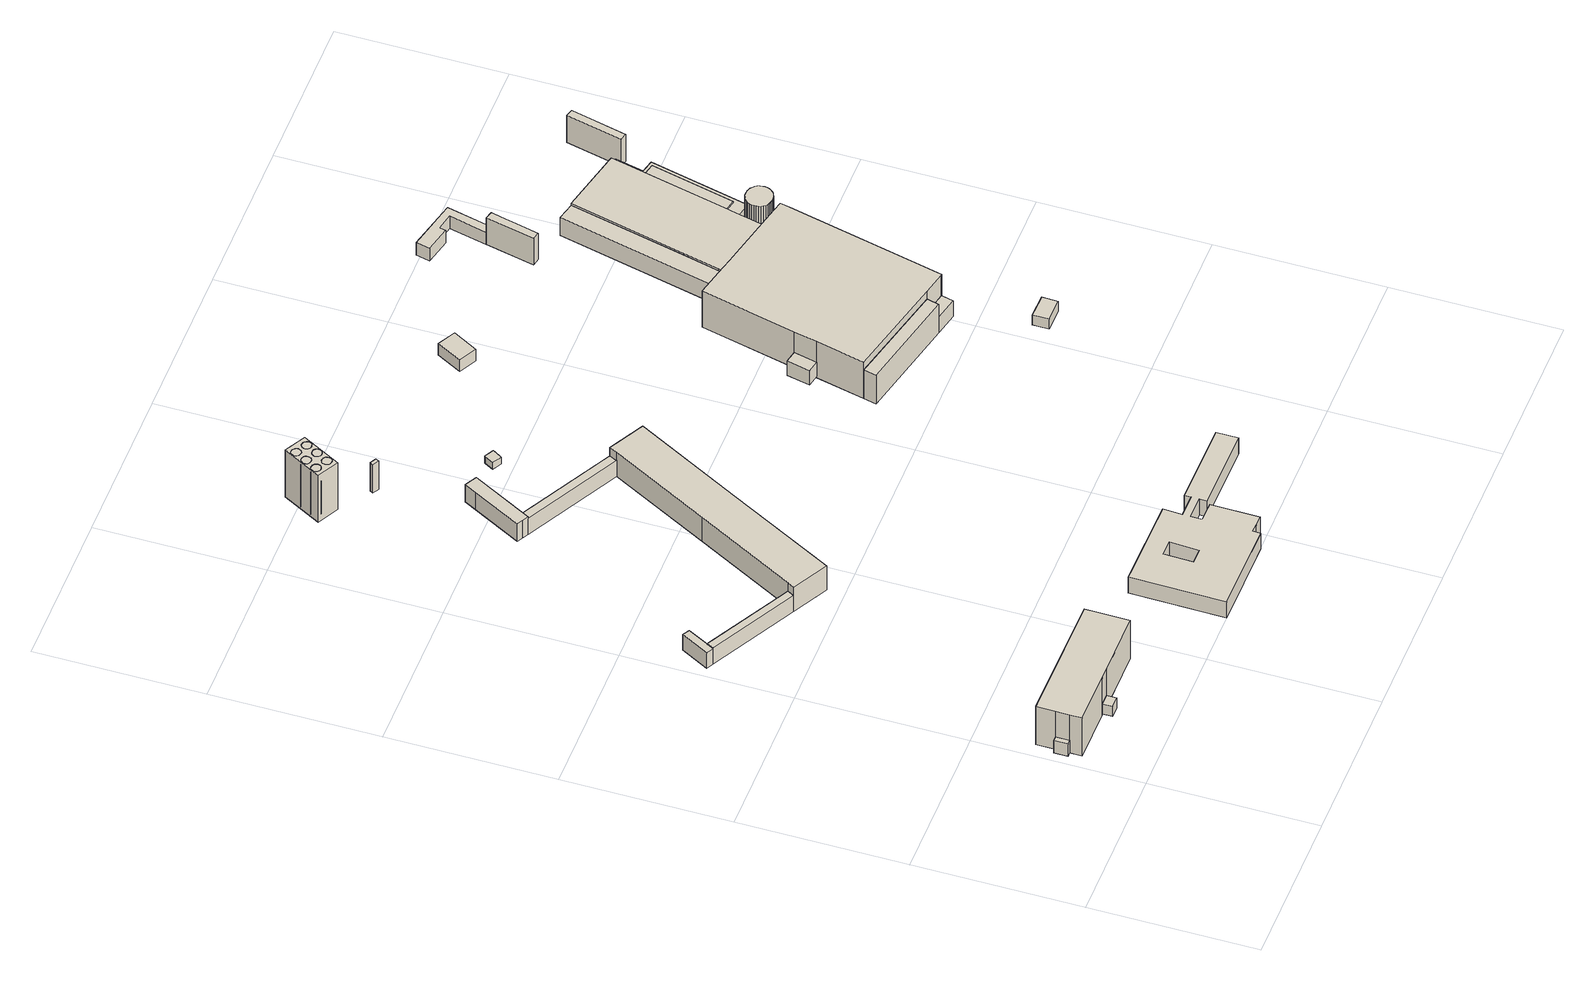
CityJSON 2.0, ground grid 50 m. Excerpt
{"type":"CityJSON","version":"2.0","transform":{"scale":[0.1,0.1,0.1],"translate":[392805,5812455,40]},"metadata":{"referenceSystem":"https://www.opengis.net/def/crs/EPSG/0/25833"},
"CityObjects":{
"building1":{"type":"Building","attributes":{"Gemeindeschluessel":"11000008","BezugspunktDach":"2200","function":"51009_1610","measuredHeight":4.52,"storeysAboveGround":0},"address":[{"country":"Germany","locality":"Berlin"}],"geometry":[{"type":"Solid","lod":"1","boundaries":[[[[0,1,2,3]],[[4,5,6,7]],[[4,7,3,2]],[[5,4,2,1]],[[6,5,1,0]],[[7,6,0,3]]]]}]},
"building2":{"type":"Building","attributes":{"Gemeindeschluessel":"11000008","BezugspunktDach":"2200","function":"51009_1610","measuredHeight":3.81,"storeysAboveGround":0},"address":[{"country":"Germany","locality":"Berlin"}],"geometry":[{"type":"Solid","lod":"1","boundaries":[[[[8,9,10,11]],[[12,13,14,15]],[[12,15,11,10]],[[13,12,10,9]],[[14,13,9,8]],[[15,14,8,11]]]]}]},
"building3":{"type":"Building","attributes":{"Gemeindeschluessel":"11000008","BezugspunktDach":"2200","function":"31001_2020","measuredHeight":14.35,"storeysAboveGround":4},"address":[{"country":"Germany","locality":"Berlin","thoroughfareNumber":"107","thoroughfareName":"Gradestraße"}],"geometry":[{"type":"Solid","lod":"1","boundaries":[[[[16,17,18,19,20,21,22,23]],[[24,25,26,27,28,29,30,31]],[[24,31,23,22]],[[25,24,22,21]],[[26,25,21,20]],[[27,26,20,19]],[[28,27,19,18]],[[29,28,18,17]],[[30,29,17,16]],[[31,30,16,23]]]]}]},
"building4":{"type":"Building","attributes":{"Gemeindeschluessel":"11000008","function":"51009_1610"},"address":[{"country":"Germany","locality":"Berlin"}],"children":["building4-1","building4-2","building4-3","building4-4","building4-5"]},
"building4-1":{"type":"BuildingPart","attributes":{"BezugspunktDach":"2200","measuredHeight":12.54,"storeysAboveGround":0},"parents":["building4"],"geometry":[{"type":"MultiSurface","lod":"1","boundaries":[[[32,33,34,35,36,37,38,39]],[[40,41,42,43,44,45,46,47]],[[48,49,39,38]],[[41,40,38,37]],[[42,41,37,36]],[[50,51,42,36,35]],[[44,43,35,34]],[[45,44,34,33]],[[46,45,33,32]],[[47,46,32,39]],[[40,47,49,48]],[[52,43,42,51,50]]]}]},
"building4-2":{"type":"BuildingPart","attributes":{"BezugspunktDach":"2200","measuredHeight":6.04,"storeysAboveGround":0},"parents":["building4"],"geometry":[{"type":"Solid","lod":"1","boundaries":[[[[51,50,53,54]],[[55,43,42,56]],[[43,55,53,50]],[[56,42,51,54]],[[55,56,54,53]],[[42,43,50,51]]]]}]},
"building4-3":{"type":"BuildingPart","attributes":{"BezugspunktDach":"2200","measuredHeight":7.11,"storeysAboveGround":0},"parents":["building4"],"geometry":[{"type":"MultiSurface","lod":"1","boundaries":[[[57,58,59,60,61,62,63]],[[64,65,66,55,56,67,68]],[[64,68,63,62]],[[65,64,62,61]],[[66,65,61,60]],[[55,66,60,59]],[[54,53,55,59,58]],[[67,56,58,57]],[[68,67,57,63]],[[69,56,55,53,54]]]}]},
"building4-4":{"type":"BuildingPart","attributes":{"BezugspunktDach":"2200","measuredHeight":6.06,"storeysAboveGround":0},"parents":["building4"],"geometry":[{"type":"MultiSurface","lod":"1","boundaries":[[[49,48,70,71]],[[72,40,47,73]],[[74,75,71,70]],[[40,72,70,48]],[[73,47,49,71]],[[72,73,75,74]],[[40,48,49,47]]]}]},
"building4-5":{"type":"BuildingPart","attributes":{"BezugspunktDach":"2200","measuredHeight":5.83,"storeysAboveGround":0},"parents":["building4"],"geometry":[{"type":"MultiSurface","lod":"1","boundaries":[[[75,74,76,77,78]],[[79,80,72,73,81]],[[79,81,78,77]],[[80,79,77,76]],[[81,73,75,78]],[[72,80,76,74]],[[82,73,72,83,74,75]]]}]},
"building5":{"type":"Building","attributes":{"Gemeindeschluessel":"11000008","function":"31001_2140"},"address":[{"country":"Germany","locality":"Berlin","thoroughfareNumber":"1 (47)","thoroughfareName":"Cafeastraße"}],"children":["building5-1","building5-2","building5-3","building5-4","building5-5","building5-6","building5-7"]},
"building5-1":{"type":"BuildingPart","attributes":{"BezugspunktDach":"2200","measuredHeight":17.72,"storeysAboveGround":2},"parents":["building5"],"geometry":[{"type":"MultiSurface","lod":"1","boundaries":[[[84,85,86,87],[88,89,90,91,92,93,94,95,96,97,98,99,100,101,102,103,104,105,106,107,108,109,110,111],[112,113,114,115,116,117,118,119,120,121,122,123,124,125,126,127,128,129,130,131,132,133,134,135],[136,137,138,139,140,141,142,143,144,145,146,147,148,149,150,151,152,153,154,155,156,157,158,159],[160,161,162,163,164,165,166,167,168,169,170,171,172,173,174,175,176,177,178,179,180,181,182,183],[184,185,186,187,188,189,190,191,192,193,194,195,196,197,198,199,200,201,202,203,204,205,206,207],[208,209,210,211,212,213,214,215,216,217,218,219,220,221,222,223,224,225,226,227,228,229,230,231]],[[232,233,234,235],[236,237,238,239,240,241,242,243,244,245,246,247,248,249,250,251,252,253,254,255,256,257,258,259],[260,261,262,263,264,265,266,267,268,269,270,271,272,273,274,275,276,277,278,279,280,281,282,283],[284,285,286,287,288,289,290,291,292,293,294,295,296,297,298,299,300,301,302,303,304,305,306,307],[308,309,310,311,312,313,314,315,316,317,318,319,320,321,322,323,324,325,326,327,328,329,330,331],[332,333,334,335,336,337,338,339,340,341,342,343,344,345,346,347,348,349,350,351,352,353,354,355],[356,357,358,359,360,361,362,363,364,365,366,367,368,369,370,371,372,373,374,375,376,377,378,379]],[[232,235,87,86]],[[233,232,86,85]],[[234,233,85,84]],[[235,234,84,87]],[[236,259,111,380,381]],[[237,236,110,109],[381,382,109,110]],[[238,237,109,382,383,384]],[[239,238,383,385]],[[240,239,385,386,106]],[[241,240,386,387]],[[242,241,105,387,388,389]],[[243,242,388,390,103]],[[244,243,103,102],[390,391,102,103]],[[245,244,391,392]],[[246,245,392,393]],[[247,246,100,393,394]],[[248,247,99,394,395]],[[249,248,395,396]],[[250,249,97,396,397]],[[251,250,397,398,95]],[[252,251,398,399,94]],[[253,252,399,400]],[[254,253,93,400,401]],[[255,254,401,402]],[[256,255,91,402,403]],[[257,256,403,404]],[[258,257,404,405,88]],[[259,258,88,405,380]],[[260,283,135,406,407]],[[261,260,407,408,133]],[[262,261,133,132],[408,409,132,133]],[[263,262,132,409,410]],[[264,263,131,410,411,130]],[[265,264,411,412]],[[266,265,412,413]],[[267,266,128,413,414]],[[268,267,414,415]],[[269,268,415,416,125]],[[270,269,125,416,417]],[[271,270,417,418,123]],[[272,271,123,418,419]],[[273,272,122,419,420,121]],[[274,273,420,421]],[[275,274,421,422]],[[276,275,422,423]],[[277,276,423,424]],[[278,277,424,425,116]],[[279,278,116,425,426,115]],[[280,279,426,427]],[[281,280,427,428,113]],[[282,281,113,428,429]],[[283,282,429,406,135]],[[284,307,159,430,431]],[[285,284,431,432,157]],[[286,285,157,432,433,434]],[[287,286,433,435]],[[288,287,435,436,154]],[[289,288,154,436,437,153]],[[290,289,437,438]],[[291,290,438,439,151]],[[292,291,151,150],[439,440,150,151]],[[293,292,440,441]],[[294,293,441,442,148]],[[295,294,148,442,443]],[[296,295,147,443,444]],[[297,296,146,444,445,446]],[[298,297,145,445,447,448]],[[299,298,447,449]],[[300,299,449,450,142]],[[301,300,142,450,451]],[[302,301,141,140],[451,452,140,141]],[[303,302,140,452,453]],[[304,303,139,453,454]],[[305,304,454,455]],[[306,305,455,456]],[[307,306,136,456,430]],[[308,331,457,458]],[[309,308,182,458,459]],[[310,309,459,460]],[[311,310,180,179],[460,461,179,180]],[[312,311,461,462]],[[313,312,462,463]],[[314,313,463,464,465]],[[315,314,176,464,466]],[[316,315,466,467]],[[317,316,174,467,468,173]],[[318,317,468,469]],[[319,318,469,470]],[[320,319,470,471]],[[321,320,170,471,472]],[[322,321,472,473]],[[323,322,168,473,474]],[[324,323,474,475]],[[325,324,166,475,476]],[[326,325,476,477]],[[327,326,164,477,478,163]],[[328,327,478,479]],[[329,328,162,479,480,161]],[[330,329,480,481]],[[331,330,481,457]],[[332,355,207,482,483]],[[333,332,206,483,484]],[[334,333,484,485,204]],[[335,334,204,485,486]],[[336,335,203,202],[486,487,202,203]],[[337,336,487,488]],[[338,337,201,488,489]],[[339,338,200,489,490]],[[340,339,490,491]],[[341,340,198,491,492]],[[342,341,492,493]],[[343,342,493,494]],[[344,343,195,494,495]],[[345,344,194,495,496,193]],[[346,345,496,497]],[[347,346,192,497,498]],[[348,347,498,499]],[[349,348,190,499,500]],[[350,349,189,500,501]],[[351,350,501,502,187]],[[352,351,502,503]],[[353,352,503,504]],[[354,353,504,505]],[[355,354,184,505,482,506]],[[356,379,231,507,508]],[[357,356,508,509,229]],[[358,357,509,510]],[[359,358,510,511]],[[360,359,511,512]],[[361,360,226,512,513]],[[362,361,513,514]],[[363,362,514,515,223]],[[364,363,515,516]],[[365,364,516,517]],[[366,365,517,518]],[[367,366,518,519]],[[368,367,519,520]],[[369,368,520,521,217]],[[370,369,521,522]],[[371,370,522,523]],[[372,371,523,524,214]],[[373,372,214,524,525]],[[374,373,213,525,526]],[[375,374,526,527,211]],[[376,375,527,528]],[[377,376,528,529]],[[378,377,209,529,530]],[[379,378,208,530,507]],[[381,380,111,110]],[[109,382,381,110]],[[384,383,382,109,108]],[[385,383,108,107]],[[107,106,386,385]],[[387,386,106,105]],[[389,388,387,105,104]],[[104,103,390,388]],[[102,391,390,103]],[[392,391,102,101]],[[393,392,101,100]],[[394,393,100,99]],[[395,394,99,98]],[[396,395,98,97]],[[397,396,97,96]],[[96,95,398,397]],[[95,94,399,398]],[[400,399,94,93]],[[401,400,93,92]],[[402,401,92,91]],[[403,402,91,90,531]],[[404,403,90,89]],[[89,88,405,404]],[[380,405,88,111]],[[407,406,135,134]],[[134,133,408,407]],[[132,409,408,133]],[[410,409,132,131]],[[130,411,410,131]],[[412,411,130,129]],[[413,412,129,128]],[[414,413,128,127]],[[415,414,127,126]],[[126,125,416,415]],[[417,416,125,124]],[[124,123,418,417]],[[419,418,123,122]],[[121,420,419,122]],[[421,420,121,120]],[[422,421,120,119]],[[423,422,119,118]],[[424,423,118,117]],[[117,116,425,424]],[[115,426,425,116]],[[427,426,115,114]],[[114,113,428,427]],[[429,428,113,112]],[[112,135,406,429]],[[431,430,159,158,532]],[[158,157,432,431]],[[434,433,432,157,156]],[[435,433,156,155]],[[155,154,436,435]],[[153,437,436,154]],[[438,437,153,152]],[[152,151,439,438]],[[150,440,439,151]],[[441,440,150,149]],[[149,148,442,441]],[[443,442,148,147]],[[444,443,147,146,533]],[[446,445,444,146,145]],[[448,447,445,145,144]],[[449,447,144,143]],[[143,142,450,449]],[[451,450,142,141]],[[140,452,451,141]],[[453,452,140,139]],[[454,453,139,138]],[[455,454,138,137]],[[456,455,137,136]],[[430,456,136,159,534]],[[458,457,183,182]],[[181,459,458,182]],[[460,459,181,180]],[[179,461,460,180]],[[462,461,179,178]],[[463,462,178,177]],[[465,464,463,177,176]],[[464,176,175,466]],[[467,466,175,174]],[[173,468,467,174]],[[469,468,173,172]],[[470,469,172,171]],[[471,470,171,170]],[[169,472,471,170]],[[473,472,169,168]],[[474,473,168,167]],[[475,474,167,166]],[[476,475,166,165,535]],[[477,476,165,164]],[[163,478,477,164]],[[479,478,163,162]],[[161,480,479,162]],[[481,480,161,160]],[[457,481,160,183]],[[483,482,207,206]],[[484,483,206,205]],[[205,204,485,484]],[[486,485,204,203]],[[202,487,486,203]],[[488,487,202,201]],[[489,488,201,200]],[[490,489,200,199]],[[491,490,199,198]],[[492,491,198,197,536]],[[493,492,197,196]],[[196,195,494,493]],[[495,494,195,194]],[[193,496,495,194]],[[497,496,193,192]],[[498,497,192,191]],[[499,498,191,190]],[[500,499,190,189]],[[501,500,189,188]],[[188,187,502,501]],[[503,502,187,186]],[[504,503,186,185]],[[505,504,185,184]],[[506,482,505,184,207]],[[508,507,231,230]],[[230,229,509,508]],[[510,509,229,228]],[[511,510,228,227]],[[512,511,227,226]],[[513,512,226,225]],[[514,513,225,224,537]],[[224,223,515,514]],[[516,515,223,222]],[[517,516,222,221]],[[518,517,221,220]],[[519,518,220,219]],[[520,519,219,218]],[[218,217,521,520]],[[522,521,217,216]],[[523,522,216,215]],[[215,214,524,523]],[[525,524,214,213]],[[526,525,213,212]],[[212,211,527,526]],[[528,527,211,210]],[[529,528,210,209]],[[530,529,209,208]],[[507,530,208,231]]]}]},
"building5-2":{"type":"BuildingPart","attributes":{"BezugspunktDach":"2200","measuredHeight":17.45,"storeysAboveGround":2},"parents":["building5"],"geometry":[{"type":"MultiSurface","lod":"1","boundaries":[[[181,180,179,178,177,176,175,174,173,172,171,170,169,168,167,166,165,164,163,162,161,160,183,182]],[[457,481,480,479,478,477,476,475,474,473,472,471,470,469,468,467,466,464,463,462,461,460,459,458]],[[457,458,182,183]],[[481,457,183,160]],[[480,481,160,161]],[[479,480,161,162]],[[479,162,163,478]],[[477,478,163,164]],[[476,477,164,165]],[[475,476,165,166]],[[538,474,475,166,167]],[[473,474,167,168]],[[472,473,168,169]],[[471,472,169,170]],[[470,471,170,171]],[[470,171,172,469]],[[468,469,172,173]],[[468,173,174,467]],[[467,174,175,466]],[[466,175,176,464]],[[463,464,176,177]],[[463,177,178,462]],[[539,461,462,178,179]],[[460,461,179,180]],[[459,460,180,181]],[[458,459,181,182]]]}]},
"building5-3":{"type":"BuildingPart","attributes":{"BezugspunktDach":"2200","measuredHeight":17.61,"storeysAboveGround":2},"parents":["building5"],"geometry":[{"type":"MultiSurface","lod":"1","boundaries":[[[88,111,110,109,108,107,106,105,104,103,102,101,100,99,98,97,96,95,94,93,92,91,90,89]],[[403,402,401,400,399,398,397,396,395,394,393,392,391,390,388,387,386,385,383,382,381,380,405,404]],[[403,404,89,90]],[[403,90,91,402]],[[401,402,91,92]],[[401,92,93,400]],[[399,400,93,94]],[[399,94,95,398]],[[398,95,96,397]],[[396,397,96,97,540]],[[395,396,97,98]],[[394,395,98,99]],[[393,394,99,100]],[[392,393,100,101]],[[391,392,101,102]],[[390,391,102,103]],[[388,390,103,104]],[[387,388,104,105]],[[386,387,105,106]],[[385,386,106,107]],[[383,385,107,108]],[[382,383,108,109]],[[382,109,110,381]],[[380,381,110,111,541]],[[405,380,111,88]],[[405,88,89,404]]]}]},
"building5-4":{"type":"BuildingPart","attributes":{"BezugspunktDach":"2200","measuredHeight":17.45,"storeysAboveGround":2},"parents":["building5"],"geometry":[{"type":"MultiSurface","lod":"1","boundaries":[[[132,131,130,129,128,127,126,125,124,123,122,121,120,119,118,117,116,115,114,113,112,135,134,133]],[[407,406,429,428,427,426,425,424,423,422,421,420,419,418,417,416,415,414,413,412,411,410,409,408]],[[407,408,133,134]],[[406,407,134,135]],[[429,406,135,112]],[[542,428,429,112,113]],[[428,113,114,427]],[[426,427,114,115]],[[425,426,115,116]],[[425,116,117,424]],[[424,117,118,423]],[[423,118,119,422]],[[422,119,120,421]],[[420,421,120,121]],[[420,121,122,419]],[[419,122,123,418]],[[417,418,123,124]],[[417,124,125,416]],[[415,416,125,126]],[[414,415,126,127]],[[414,127,128,413]],[[412,413,128,129]],[[411,412,129,130]],[[410,411,130,131,543]],[[409,410,131,132,544]],[[408,409,132,133]]]}]},
"building5-5":{"type":"BuildingPart","attributes":{"BezugspunktDach":"2200","measuredHeight":17.34,"storeysAboveGround":2},"parents":["building5"],"geometry":[{"type":"MultiSurface","lod":"1","boundaries":[[[186,185,184,207,206,205,204,203,202,201,200,199,198,197,196,195,194,193,192,191,190,189,188,187]],[[501,500,499,498,497,496,495,494,493,492,491,490,489,488,487,486,485,484,483,482,505,504,503,502]],[[501,502,187,188]],[[501,188,189,500]],[[499,500,189,190,545]],[[546,498,499,190,191]],[[547,497,498,191,192]],[[497,192,193,496]],[[496,193,194,495]],[[495,194,195,494]],[[494,195,196,493]],[[492,493,196,197,548]],[[492,197,198,491]],[[491,198,199,490]],[[489,490,199,200]],[[489,200,201,488]],[[487,488,201,202]],[[549,486,487,202,203]],[[550,485,486,203,204]],[[484,485,204,205]],[[484,205,206,483]],[[483,206,207,482]],[[551,505,482,207,184]],[[504,505,184,185,552]],[[553,503,504,185,186]],[[502,503,186,187]]]}]},
"building5-6":{"type":"BuildingPart","attributes":{"BezugspunktDach":"2200","measuredHeight":17.43,"storeysAboveGround":2},"parents":["building5"],"geometry":[{"type":"MultiSurface","lod":"1","boundaries":[[[216,215,214,213,212,211,210,209,208,231,230,229,228,227,226,225,224,223,222,221,220,219,218,217]],[[520,519,518,517,516,515,514,513,512,511,510,509,508,507,530,529,528,527,526,525,524,523,522,521]],[[521,217,218,520]],[[519,520,218,219]],[[518,519,219,220]],[[517,518,220,221]],[[554,516,517,221,222]],[[555,515,516,222,223]],[[515,223,224,514]],[[514,224,225,513]],[[512,513,225,226]],[[511,512,226,227]],[[510,511,227,228]],[[509,510,228,229]],[[509,229,230,508]],[[507,508,230,231,556]],[[530,507,231,208]],[[529,530,208,209]],[[528,529,209,210]],[[557,527,528,210,211]],[[526,527,211,212]],[[526,212,213,525]],[[524,525,213,214]],[[523,524,214,215]],[[523,215,216,522]],[[521,522,216,217]]]}]},
"building5-7":{"type":"BuildingPart","attributes":{"BezugspunktDach":"2200","measuredHeight":17.5,"storeysAboveGround":2},"parents":["building5"],"geometry":[{"type":"MultiSurface","lod":"1","boundaries":[[[138,137,136,159,158,157,156,155,154,153,152,151,150,149,148,147,146,145,144,143,142,141,140,139]],[[452,451,450,449,447,445,444,443,442,441,440,439,438,437,436,435,433,432,431,430,456,455,454,453]],[[452,453,139,140]],[[452,140,141,451]],[[450,451,141,142,558]],[[449,450,142,143]],[[449,143,144,447]],[[445,447,144,145]],[[444,445,145,146]],[[444,146,147,443]],[[443,147,148,442]],[[442,148,149,441]],[[440,441,149,150]],[[439,440,150,151]],[[438,439,151,152]],[[438,152,153,437]],[[437,153,154,436]],[[435,436,154,155]],[[435,155,156,433]],[[432,433,156,157]],[[432,157,158,431]],[[431,158,159,430]],[[456,430,159,136]],[[455,456,136,137]],[[454,455,137,138]],[[453,454,138,139]]]}]},
"building6":{"type":"Building","attributes":{"Gemeindeschluessel":"11000008","BezugspunktDach":"2200","function":"31001_2020","measuredHeight":5.91,"storeysAboveGround":1},"address":[{"country":"Germany","locality":"Berlin","thoroughfareNumber":"91","thoroughfareName":"Gradestraße"}],"geometry":[{"type":"Solid","lod":"1","boundaries":[[[[559,560,561,562,563,564,565,566,567,568,569,570,571,572,573,574,575,576],[577,578,579,580]],[[581,582,583,584,585,586,587,588,589,590,591,592,593,594,595,596,597,598],[599,600,601,602]],[[581,598,576,575]],[[582,581,575,574]],[[583,582,574,573]],[[584,583,573,572]],[[585,584,572,571]],[[586,585,571,570]],[[587,586,570,569]],[[588,587,569,568]],[[589,588,568,567]],[[590,589,567,566]],[[591,590,566,565]],[[592,591,565,564]],[[593,592,564,563]],[[594,593,563,562]],[[595,594,562,561]],[[596,595,561,560]],[[597,596,560,559]],[[598,597,559,576]],[[599,602,580,579]],[[600,599,579,578]],[[601,600,578,577]],[[602,601,577,580]]]]}]},
"building7":{"type":"Building","attributes":{"Gemeindeschluessel":"11000008","BezugspunktDach":"2200","function":"31001_2100","measuredHeight":10.72,"storeysAboveGround":1},"address":[{"country":"Germany","locality":"Berlin","thoroughfareNumber":"1 (48)","thoroughfareName":"Cafeastraße"}],"geometry":[{"type":"Solid","lod":"1","boundaries":[[[[603,604,605,606]],[[607,608,609,610]],[[607,610,606,605]],[[608,607,605,604]],[[609,608,604,603]],[[610,609,603,606]]]]}]},
"building8":{"type":"Building","attributes":{"Gemeindeschluessel":"11000008","BezugspunktDach":"2200","function":"31001_2200","measuredHeight":2.62,"storeysAboveGround":1},"address":[{"country":"Germany","locality":"Berlin","thoroughfareNumber":"100 (1)","thoroughfareName":"Gradestraße"}],"geometry":[{"type":"Solid","lod":"1","boundaries":[[[[611,612,613,614,615,616,617]],[[618,619,620,621,622,623,624]],[[618,624,617,616]],[[619,618,616,615]],[[620,619,615,614]],[[621,620,614,613]],[[622,621,613,612]],[[623,622,612,611]],[[624,623,611,617]]]]}]},
"building9":{"type":"Building","attributes":{"Gemeindeschluessel":"11000008","BezugspunktDach":"2200","function":"51009_1610","measuredHeight":5.45,"storeysAboveGround":0},"address":[{"country":"Germany","locality":"Berlin"}],"geometry":[{"type":"Solid","lod":"1","boundaries":[[[[625,626,627,628]],[[629,630,631,632]],[[629,632,628,627]],[[630,629,627,626]],[[631,630,626,625]],[[632,631,625,628]]]]}]},
"building10":{"type":"Building","attributes":{"Gemeindeschluessel":"11000008","BezugspunktDach":"2200","function":"31001_2200","measuredHeight":4.36,"storeysAboveGround":1},"address":[{"country":"Germany","locality":"Berlin","thoroughfareNumber":"1 (49)","thoroughfareName":"Cafeastraße"}],"geometry":[{"type":"Solid","lod":"1","boundaries":[[[[633,634,635,636]],[[637,638,639,640]],[[637,640,636,635]],[[638,637,635,634]],[[639,638,634,633]],[[640,639,633,636]]]]}]},
"building11":{"type":"Building","attributes":{"Gemeindeschluessel":"11000008","BezugspunktDach":"2200","function":"51009_1610","measuredHeight":10.72,"storeysAboveGround":0},"address":[{"country":"Germany","locality":"Berlin"}],"geometry":[{"type":"Solid","lod":"1","boundaries":[[[[641,642,643,644]],[[645,646,647,648]],[[645,648,644,643]],[[646,645,643,642]],[[647,646,642,641]],[[648,647,641,644]]]]}]},
"building12":{"type":"Building","attributes":{"Gemeindeschluessel":"11000008","function":"31001_2010"},"address":[{"country":"Germany","locality":"Berlin","thoroughfareNumber":"96","thoroughfareName":"Gradestraße"}],"children":["building12-1","building12-2","building12-3"]},
"building12-1":{"type":"BuildingPart","attributes":{"BezugspunktDach":"2200","measuredHeight":13.71,"storeysAboveGround":4},"parents":["building12"],"geometry":[{"type":"MultiSurface","lod":"1","boundaries":[[[649,650,651,652,653,654,655,656,657,658,659,660,661]],[[662,663,664,665,666,667,668,669,670,671,672,646,645]],[[662,645,661,660]],[[663,662,660,659]],[[664,663,659,658]],[[665,664,658,657]],[[666,665,657,656]],[[667,666,656,655]],[[668,667,655,654]],[[669,668,654,653]],[[673,674,675,676,673,670,669,653,652]],[[671,670,652,651]],[[672,671,651,650]],[[677,678,679,680,681,646,672,650,649]],[[645,646,649,661]],[[676,675,674,673]],[[681,680,679,678,677]]]}]},
"building12-2":{"type":"BuildingPart","attributes":{"BezugspunktDach":"2200","measuredHeight":5.88,"storeysAboveGround":4},"parents":["building12"],"geometry":[{"type":"Solid","lod":"1","boundaries":[[[[682,678,677,683]],[[680,679,684,685]],[[680,685,683,677]],[[684,679,678,682]],[[685,684,682,683]],[[680,677,678,679]]]]}]},
"building12-3":{"type":"BuildingPart","attributes":{"BezugspunktDach":"2200","measuredHeight":6.94,"storeysAboveGround":4},"parents":["building12"],"geometry":[{"type":"Solid","lod":"1","boundaries":[[[[686,687,675,674]],[[676,688,689,673]],[[688,676,675,687]],[[689,688,687,686]],[[673,689,686,674]],[[673,674,675,676]]]]}]},
"building13":{"type":"Building","attributes":{"Gemeindeschluessel":"11000008","BezugspunktDach":"2200","function":"31001_2142","measuredHeight":3.84,"storeysAboveGround":1},"address":[{"country":"Germany","locality":"Berlin","thoroughfareNumber":"90A","thoroughfareName":"Gradestraße"}],"geometry":[{"type":"Solid","lod":"1","boundaries":[[[[690,691,692,693]],[[694,695,696,697]],[[694,697,693,692]],[[695,694,692,691]],[[696,695,691,690]],[[697,696,690,693]]]]}]},
"building14":{"type":"Building","attributes":{"Gemeindeschluessel":"11000008","BezugspunktDach":"2200","function":"51009_1610","measuredHeight":6.75,"storeysAboveGround":0},"address":[{"country":"Germany","locality":"Berlin"}],"geometry":[{"type":"Solid","lod":"1","boundaries":[[[[698,699,700,701,702,703,704,705,706,707,708]],[[709,710,711,712,713,714,715,716,717,718,719]],[[709,719,708,707]],[[710,709,707,706]],[[711,710,706,705]],[[712,711,705,704]],[[713,712,704,703]],[[714,713,703,702]],[[715,714,702,701]],[[716,715,701,700]],[[717,716,700,699]],[[718,717,699,698]],[[719,718,698,708]]]]}]},
"building15":{"type":"Building","attributes":{"Gemeindeschluessel":"11000008","BezugspunktDach":"2200","function":"51009_1610","measuredHeight":10.02,"storeysAboveGround":0},"address":[{"country":"Germany","locality":"Berlin"}],"geometry":[{"type":"Solid","lod":"1","boundaries":[[[[720,721,722,723,724,725]],[[726,727,728,729,730,731]],[[726,731,725,724]],[[727,726,724,723]],[[728,727,723,722]],[[729,728,722,721]],[[730,729,721,720]],[[731,730,720,725]]]]}]},
"building16":{"type":"Building","attributes":{"Gemeindeschluessel":"11000008","BezugspunktDach":"2200","function":"51009_1610","measuredHeight":4.74,"storeysAboveGround":0},"address":[{"country":"Germany","locality":"Berlin"}],"geometry":[{"type":"Solid","lod":"1","boundaries":[[[[732,733,734,735,736,737,738,739,740]],[[741,742,743,744,745,746,747,748,749]],[[741,749,740,739]],[[742,741,739,738]],[[743,742,738,737]],[[744,743,737,736]],[[745,744,736,735]],[[746,745,735,734]],[[747,746,734,733]],[[748,747,733,732]],[[749,748,732,740]]]]}]},
"building17":{"type":"Building","attributes":{"Gemeindeschluessel":"11000008","function":"31001_2010"},"address":[{"country":"Germany","locality":"Berlin","thoroughfareNumber":"94","thoroughfareName":"Gradestraße"}],"children":["building17-1","building17-2"]},
"building17-1":{"type":"BuildingPart","attributes":{"BezugspunktDach":"2200","measuredHeight":7.48,"storeysAboveGround":2},"parents":["building17"],"geometry":[{"type":"Solid","lod":"1","boundaries":[[[[750,751,752,753,754,755,756,757,758,759]],[[717,716,715,714,760,761,762,763,764,718]],[[717,718,759,758]],[[716,717,758,757]],[[715,716,757,756]],[[714,715,756,755]],[[760,714,755,754]],[[761,760,754,753]],[[762,765,766,761,753,752]],[[763,762,752,751]],[[764,763,751,750]],[[718,764,750,759]],[[761,766,765,762]]]]}]},
"building17-2":{"type":"BuildingPart","attributes":{"BezugspunktDach":"2200","measuredHeight":5.42,"storeysAboveGround":2},"parents":["building17"],"geometry":[{"type":"Solid","lod":"1","boundaries":[[[[767,768,766,765]],[[761,769,770,762]],[[761,762,761,766]],[[769,761,766,768]],[[770,769,768,767]],[[762,770,767,765]],[[765,766,761,762]]]]}]},
"building18":{"type":"Building","attributes":{"Gemeindeschluessel":"11000008","BezugspunktDach":"2200","function":"31001_2140","measuredHeight":12.39,"storeysAboveGround":4},"address":[{"country":"Germany","locality":"Berlin","thoroughfareNumber":"94 (1)","thoroughfareName":"Gradestraße"}],"geometry":[{"type":"Solid","lod":"1","boundaries":[[[[771,772,773,774,775,776,777,778,779,780,781,782,783,784,785,786,787,788,789,790,791,792,793,794,795,796,797,798,799,800,801,802,803,804,805,806]],[[807,808,809,810,811,812,813,814,815,816,817,818,819,820,821,822,823,824,825,826,827,828,829,830,831,832,833,834,835,836,837,838,839,840,841,842]],[[807,842,806,805]],[[808,807,805,804]],[[809,808,804,803]],[[810,809,803,802]],[[811,810,802,801]],[[812,811,801,800]],[[813,812,800,799]],[[814,813,799,798]],[[815,814,798,797]],[[816,815,797,796]],[[817,816,796,795]],[[818,817,795,794]],[[819,818,794,793]],[[820,819,793,792]],[[821,820,792,791]],[[822,821,791,790]],[[823,822,790,789]],[[824,823,789,788]],[[825,824,788,787]],[[826,825,787,786]],[[827,826,786,785]],[[828,827,785,784]],[[829,828,784,783]],[[830,829,783,782]],[[831,830,782,781]],[[832,831,781,780]],[[833,832,780,779]],[[834,833,779,778]],[[835,834,778,777]],[[836,835,777,776]],[[837,836,776,775]],[[838,837,775,774]],[[839,838,774,773]],[[840,839,773,772]],[[841,840,772,771]],[[842,841,771,806]]]]}]},
"building19":{"type":"Building","attributes":{"Gemeindeschluessel":"11000008","BezugspunktDach":"2200","function":"51009_1610","measuredHeight":5.23,"storeysAboveGround":0},"address":[{"country":"Germany","locality":"Berlin"}],"geometry":[{"type":"Solid","lod":"1","boundaries":[[[[843,844,845,846,847,848,849,850,851,852]],[[853,854,855,856,857,858,859,860,861,862]],[[853,862,852,851]],[[854,853,851,850]],[[855,854,850,849]],[[856,855,849,848]],[[857,856,848,847]],[[858,857,847,846]],[[859,858,846,845]],[[860,859,845,844]],[[861,860,844,843]],[[862,861,843,852]]]]}]},
"building20":{"type":"Building","attributes":{"Gemeindeschluessel":"11000008","BezugspunktDach":"2200","function":"51009_1610","measuredHeight":10.17,"storeysAboveGround":0},"address":[{"country":"Germany","locality":"Berlin"}],"geometry":[{"type":"Solid","lod":"1","boundaries":[[[[863,864,865,866]],[[867,868,869,870]],[[867,870,866,865]],[[868,867,865,864]],[[869,868,864,863]],[[870,869,863,866]]]]}]}
},
"vertices":[
[39,230,54],[39,271,54],[24,271,54],[24,230,54],[24,271,8],[39,271,8],[39,230,8],[24,230,8],
[237,165,50],[237,194,50],[203,194,50],[203,165,50],[203,194,12],[237,194,12],[237,165,12],[203,165,12],
[203,194,151],[237,194,151],[432,193,151],[433,325,151],[39,327,151],[39,271,151],[39,230,151],[38,195,151],[39,230,7],[39,271,7],[39,327,7],[433,325,7],[432,193,7],[237,194,7],[203,194,7],[38,195,7],
[395,1045,117],[566,1366,117],[738,1686,117],[632,1743,117],[620,1720,117],[461,1422,117],[300,1122,117],[289,1102,117],[300,1122,26],[461,1422,26],[620,1720,26],[632,1743,26],[738,1686,26],[566,1366,26],[395,1045,26],[289,1102,26],[300,1122,86],[289,1102,86],[632,1743,86],[620,1720,86],[632,1743,47],
[346,1896,86],[334,1873,86],[346,1896,26],[334,1873,26],
[317,1883,92],[334,1873,92],[346,1896,92],[431,2054,92],[396,2073,92],[377,2037,92],[299,1892,92],[377,2037,26],[396,2073,26],[431,2054,26],[317,1883,26],[299,1892,26],[334,1873,68],
[40,1262,86],[29,1241,86],[40,1262,26],[29,1241,26],[40,1262,84],[29,1241,84],
[73,1325,84],[53,1337,84],[7,1253,84],[53,1337,26],[73,1325,26],[7,1253,26],[29,1241,34],[40,1262,54],
[251,2386,210],[314,2502,210],[251,2536,210],[188,2420,210],[200,2430,210],[199,2434,210],[199,2438,210],[201,2441,210],[203,2445,210],[205,2447,210],[209,2449,210],[213,2450,210],[216,2449,210],[220,2448,210],[223,2446,210],[226,2443,210],[227,2440,210],[228,2436,210],[228,2433,210],[227,2429,210],[225,2426,210],[222,2423,210],[219,2422,210],[215,2421,210],[211,2421,210],[208,2422,210],[204,2424,210],[202,2427,210],[238,2427,210],[241,2429,210],[245,2431,210],[249,2431,210],[252,2430,210],[256,2429,210],[259,2427,210],[261,2424,210],[262,2420,210],[263,2416,210],[262,2413,210],[261,2409,210],[259,2406,210],[256,2404,210],[252,2402,210],[248,2402,210],[244,2403,210],[241,2404,210],[238,2406,210],[236,2409,210],[234,2413,210],[234,2417,210],[235,2420,210],[236,2424,210],[223,2460,210],[221,2462,210],[219,2466,210],[219,2470,210],[219,2473,210],[220,2477,210],[223,2480,210],[226,2482,210],[229,2484,210],[233,2485,210],[236,2484,210],[240,2483,210],[243,2481,210],[246,2478,210],[247,2475,210],[248,2471,210],[247,2467,210],[246,2464,210],[244,2460,210],[241,2458,210],[238,2456,210],[234,2456,210],[230,2456,210],[227,2457,210],[257,2460,210],[259,2463,210],[262,2465,210],[266,2466,210],[270,2466,210],[273,2465,210],[277,2464,210],[280,2461,210],[282,2458,210],[283,2454,210],[283,2450,210],[282,2447,210],[280,2443,210],[277,2441,210],[274,2439,210],[271,2437,210],[267,2437,210],[263,2438,210],[260,2440,210],[257,2443,210],[255,2446,210],[254,2450,210],[254,2453,210],[255,2457,210],[277,2476,210],[275,2479,210],[273,2482,210],[272,2486,210],[272,2490,210],[273,2493,210],[275,2496,210],[278,2499,210],[281,2501,210],[285,2502,210],[289,2501,210],[293,2500,210],[296,2498,210],[298,2495,210],[300,2492,210],[301,2488,210],[301,2485,210],[300,2481,210],[298,2478,210],[295,2475,210],[291,2474,210],[288,2473,210],[284,2473,210],[280,2474,210],[262,2495,210],[259,2493,210],[256,2491,210],[252,2491,210],[248,2492,210],[245,2493,210],[242,2495,210],[240,2499,210],[238,2502,210],[238,2506,210],[239,2510,210],[240,2513,210],[242,2516,210],[246,2518,210],[249,2520,210],[253,2520,210],[257,2519,210],[260,2518,210],[263,2515,210],[265,2512,210],[267,2509,210],[267,2505,210],[266,2501,210],[265,2498,210],[251,2536,32],[314,2502,32],[251,2386,32],[188,2420,32],[204,2424,32],[208,2422,32],[211,2421,32],[215,2421,32],[219,2422,32],[222,2423,32],[225,2426,32],[227,2429,32],[228,2433,32],[228,2436,32],[227,2440,32],[226,2443,32],[223,2446,32],[220,2448,32],[216,2449,32],[213,2450,32],[209,2449,32],[205,2447,32],[203,2445,32],[201,2441,32],[199,2438,32],[199,2434,32],[200,2430,32],[202,2427,32],[235,2420,32],[234,2417,32],[234,2413,32],[236,2409,32],[238,2406,32],[241,2404,32],[244,2403,32],[248,2402,32],[252,2402,32],[256,2404,32],[259,2406,32],[261,2409,32],[262,2413,32],[263,2416,32],[262,2420,32],[261,2424,32],[259,2427,32],[256,2429,32],[252,2430,32],[249,2431,32],[245,2431,32],[241,2429,32],[238,2427,32],[236,2424,32],[230,2456,32],[234,2456,32],[238,2456,32],[241,2458,32],[244,2460,32],[246,2464,32],[247,2467,32],[248,2471,32],[247,2475,32],[246,2478,32],[243,2481,32],[240,2483,32],[236,2484,32],[233,2485,32],[229,2484,32],[226,2482,32],[223,2480,32],[220,2477,32],[219,2473,32],[219,2470,32],[219,2466,32],[221,2462,32],[223,2460,32],[227,2457,32],[254,2453,32],[254,2450,32],[255,2446,32],[257,2443,32],[260,2440,32],[263,2438,32],[267,2437,32],[271,2437,32],[274,2439,32],[277,2441,32],[280,2443,32],[282,2447,32],[283,2450,32],[283,2454,32],[282,2458,32],[280,2461,32],[277,2464,32],[273,2465,32],[270,2466,32],[266,2466,32],[262,2465,32],[259,2463,32],[257,2460,32],[255,2457,32],[284,2473,32],[288,2473,32],[291,2474,32],[295,2475,32],[298,2478,32],[300,2481,32],[301,2485,32],[301,2488,32],[300,2492,32],[298,2495,32],[296,2498,32],[293,2500,32],[289,2501,32],[285,2502,32],[281,2501,32],[278,2499,32],[275,2496,32],[273,2493,32],[272,2490,32],[272,2486,32],[273,2482,32],[275,2479,32],[277,2476,32],[280,2474,32],[266,2501,32],[267,2505,32],[267,2509,32],[265,2512,32],[263,2515,32],[260,2518,32],[257,2519,32],[253,2520,32],[249,2520,32],[246,2518,32],[242,2516,32],[240,2513,32],[239,2510,32],[238,2506,32],[238,2502,32],[240,2499,32],[242,2495,32],[245,2493,32],[248,2492,32],[252,2491,32],[256,2491,32],[259,2493,32],[262,2495,32],[265,2498,32],[202,2427,34],[204,2424,34],[208,2422,34],[211,2421,34],[211,2421,190],[215,2421,34],[219,2422,34],[222,2423,34],[225,2426,34],[225,2426,82],[227,2429,34],[228,2433,34],[228,2436,34],[227,2440,34],[226,2443,34],[223,2446,34],[220,2448,34],[216,2449,34],[213,2450,34],[209,2449,34],[205,2447,34],[203,2445,34],[201,2441,34],[199,2438,34],[199,2434,34],[200,2430,34],[236,2424,35],[235,2420,35],[234,2417,35],[234,2413,35],[236,2409,35],[238,2406,35],[241,2404,35],[244,2403,35],[248,2402,35],[252,2402,35],[256,2404,35],[259,2406,35],[261,2409,35],[262,2413,35],[263,2416,35],[262,2420,35],[261,2424,35],[259,2427,35],[256,2429,35],[252,2430,35],[249,2431,35],[245,2431,35],[241,2429,35],[238,2427,35],[227,2457,35],[230,2456,35],[234,2456,35],[238,2456,35],[238,2456,166],[241,2458,35],[244,2460,35],[246,2464,35],[247,2467,35],[248,2471,35],[247,2475,35],[246,2478,35],[243,2481,35],[240,2483,35],[236,2484,35],[233,2485,35],[233,2485,122],[229,2484,35],[229,2484,166],[226,2482,35],[223,2480,35],[220,2477,35],[219,2473,35],[219,2470,35],[219,2466,35],[221,2462,35],[223,2460,35],[255,2457,35],[254,2453,35],[254,2450,35],[255,2446,35],[257,2443,35],[260,2440,35],[263,2438,35],[267,2437,35],[267,2437,178],[271,2437,35],[274,2439,35],[277,2441,35],[280,2443,35],[282,2447,35],[283,2450,35],[283,2454,35],[282,2458,35],[280,2461,35],[277,2464,35],[273,2465,35],[270,2466,35],[266,2466,35],[262,2465,35],[259,2463,35],[257,2460,35],[280,2474,36],[284,2473,36],[288,2473,36],[291,2474,36],[295,2475,36],[298,2478,36],[300,2481,36],[301,2485,36],[301,2488,36],[300,2492,36],[298,2495,36],[296,2498,36],[293,2500,36],[289,2501,36],[285,2502,36],[281,2501,36],[278,2499,36],[275,2496,36],[273,2493,36],[272,2490,36],[272,2486,36],[273,2482,36],[275,2479,36],[277,2476,36],[280,2474,111],[265,2498,35],[266,2501,35],[267,2505,35],[267,2509,35],[265,2512,35],[263,2515,35],[260,2518,35],[257,2519,35],[253,2520,35],[249,2520,35],[246,2518,35],[242,2516,35],[240,2513,35],[239,2510,35],[238,2506,35],[238,2502,35],[240,2499,35],[242,2495,35],[245,2493,35],[248,2492,35],[252,2491,35],[256,2491,35],[259,2493,35],[262,2495,35],[199,2438,206],[230,2456,122],[236,2484,122],[227,2457,55],[273,2465,57],[298,2495,123],[257,2519,185],
[280,2461,196],[257,2443,134],
[220,2448,182],[202,2427,153],
[241,2429,89],[236,2409,136],[234,2413,46],
[275,2496,99],[278,2499,177],[281,2501,170],[298,2495,181],[295,2475,161],[291,2474,167],[277,2476,96],[275,2479,145],[273,2482,62],
[249,2520,62],[253,2520,121],[265,2498,53],[252,2491,121],
[223,2480,155],
[947,0,60],[948,22,60],[974,21,60],[1005,21,60],[1006,165,60],[946,166,60],[946,199,60],[1017,198,60],[1017,176,60],[1271,174,60],[1272,174,60],[1272,239,60],[1017,241,60],[1017,221,60],[946,222,60],[949,279,60],[673,282,60],[669,0,60],[831,135,60],[785,135,60],[788,222,60],[835,222,60],[673,282,0],[949,279,0],[946,222,0],[1017,221,0],[1017,241,0],[1272,239,0],[1272,174,0],[1271,174,0],[1017,176,0],[1017,198,0],[946,199,0],[946,166,0],[1006,165,0],[1005,21,0],[974,21,0],[948,22,0],[947,0,0],[669,0,0],[788,222,0],[785,135,0],[831,135,0],[835,222,0],
[359,2307,140],[364,2317,140],[346,2327,140],[340,2317,140],[346,2327,33],[364,2317,33],[359,2307,33],[340,2317,33],
[557,2027,59],[558,2028,59],[572,2051,59],[574,2055,59],[547,2070,59],[545,2066,59],[531,2042,59],[545,2066,33],[547,2070,33],[574,2055,33],[572,2051,33],[558,2028,33],[557,2027,33],[531,2042,33],
[1158,1335,77],[1174,1405,77],[1137,1413,77],[1121,1343,77],[1137,1413,23],[1174,1405,23],[1158,1335,23],[1121,1343,23],
[907,2219,77],[948,2294,77],[895,2322,77],[854,2247,77],[895,2322,33],[948,2294,33],[907,2219,33],[854,2247,33],
[1426,1080,127],[1435,1117,127],[1124,1190,127],[1115,1152,127],[1124,1190,19],[1435,1117,19],[1426,1080,19],[1115,1152,19],
[1435,1117,156],[1506,1101,156],[1509,1100,156],[1600,1492,156],[1619,1573,156],[1625,1600,156],[1576,1612,156],[1375,1658,156],[1322,1671,156],[1240,1690,156],[1174,1405,156],[1158,1335,156],[1124,1190,156],[1158,1335,19],[1174,1405,19],[1240,1690,19],[1322,1671,19],[1375,1658,19],[1576,1612,19],[1625,1600,19],[1619,1573,19],[1600,1492,19],[1509,1100,19],[1506,1101,19],[1600,1492,28],[1600,1492,97],[1619,1573,97],[1619,1573,28],[1435,1117,79],[1506,1101,79],[1506,1101,20],[1435,1117,20],[1435,1117,53],
[1498,1064,79],[1426,1080,79],[1498,1064,20],[1426,1080,20],
[1637,1483,97],[1656,1565,97],[1656,1565,28],[1637,1483,28],
[1616,806,49],[1617,853,49],[1545,855,49],[1544,807,49],[1545,855,11],[1617,853,11],[1616,806,11],[1544,807,11],
[1375,1658,97],[1378,1671,97],[1383,1692,97],[1409,1801,97],[1490,2149,97],[1468,2154,97],[1437,2162,97],[1328,1694,97],[1326,1688,97],[1324,1678,97],[1322,1671,97],[1324,1678,29],[1326,1688,29],[1328,1694,29],[1437,2162,29],[1468,2154,29],[1490,2149,29],[1409,1801,29],[1383,1692,29],[1378,1671,29],[1375,1658,29],[1322,1671,29],
[1328,2187,131],[1347,2267,131],[1355,2302,131],[1362,2332,131],[1338,2338,131],[1305,2192,131],[1338,2338,31],[1362,2332,31],[1355,2302,31],[1347,2267,31],[1328,2187,31],[1305,2192,31],
[1309,2443,77],[1313,2462,77],[1364,2451,77],[1338,2338,77],[1362,2332,77],[1393,2467,77],[1370,2473,77],[1239,2503,77],[1229,2462,77],[1239,2503,30],[1370,2473,30],[1393,2467,30],[1362,2332,30],[1338,2338,30],[1364,2451,30],[1313,2462,30],[1309,2443,30],[1229,2462,30],
[1576,1612,104],[1601,1718,104],[1610,1756,104],[1668,2008,104],[1690,2103,104],[1490,2149,104],[1409,1801,104],[1383,1692,104],[1378,1671,104],[1375,1658,104],[1690,2103,29],[1668,2008,29],[1610,1756,29],[1601,1718,29],[1576,1612,29],[1610,1756,83],[1668,2008,83],
[1659,1745,83],[1718,1997,83],[1718,1997,29],[1659,1745,29],
[1597,1659,152],[1599,1652,152],[1601,1646,152],[1605,1640,152],[1609,1635,152],[1614,1631,152],[1620,1628,152],[1627,1626,152],[1634,1625,152],[1640,1625,152],[1647,1626,152],[1653,1629,152],[1659,1632,152],[1664,1637,152],[1668,1642,152],[1672,1648,152],[1674,1654,152],[1675,1661,152],[1674,1668,152],[1673,1675,152],[1671,1681,152],[1667,1687,152],[1662,1692,152],[1657,1696,152],[1651,1699,152],[1645,1701,152],[1638,1702,152],[1631,1702,152],[1625,1701,152],[1618,1698,152],[1613,1695,152],[1608,1690,152],[1603,1685,152],[1600,1679,152],[1598,1672,152],[1597,1666,152],[1598,1672,29],[1600,1679,29],[1603,1685,29],[1608,1690,29],[1613,1695,29],[1618,1698,29],[1625,1701,29],[1631,1702,29],[1638,1702,29],[1645,1701,29],[1651,1699,29],[1657,1696,29],[1662,1692,29],[1667,1687,29],[1671,1681,29],[1673,1675,29],[1674,1668,29],[1675,1661,29],[1674,1654,29],[1672,1648,29],[1668,1642,29],[1664,1637,29],[1659,1632,29],[1653,1629,29],[1647,1626,29],[1640,1625,29],[1634,1625,29],[1627,1626,29],[1620,1628,29],[1614,1631,29],[1609,1635,29],[1605,1640,29],[1601,1646,29],[1599,1652,29],[1597,1659,29],[1597,1666,29],
[1661,1704,81],[1731,2004,81],[1692,2013,81],[1712,2098,81],[1690,2103,81],[1668,2008,81],[1718,1997,81],[1659,1745,81],[1610,1756,81],[1601,1718,81],[1610,1756,28],[1659,1745,28],[1718,1997,28],[1668,2008,28],[1690,2103,28],[1712,2098,28],[1692,2013,28],[1731,2004,28],[1661,1704,28],[1601,1718,28],
[1761,2087,131],[1801,2254,131],[1778,2260,131],[1739,2092,131],[1778,2260,29],[1801,2254,29],[1761,2087,29],[1739,2092,29]
]}
